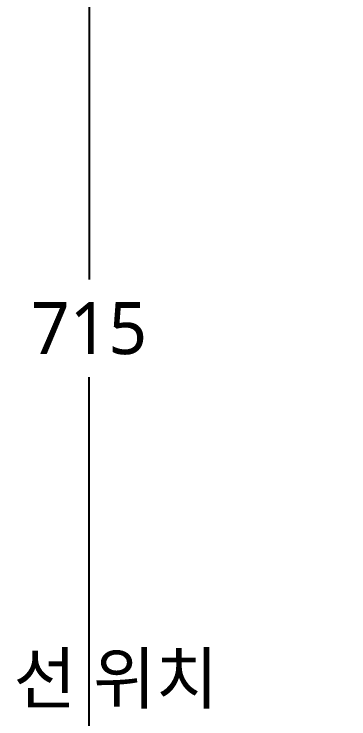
# Model space of a CAD drawing. Extents: x 229 to 3329, y -2295 to -195.
# Drawn here: x 808.7 to 969.7, y -1631.9 to -1293.2 of the extents above; entities that cross this region are included whole.
import ezdxf

# ---------------------------------------------------------------- set-up
doc = ezdxf.new("R2010")
doc.units = 0
doc.header["$LTSCALE"] = 500
doc.header["$MEASUREMENT"] = 0
doc.layers.get('DEFPOINTS').update_dxf_attribs({"linetype": 'CONTINUOUS'})
doc.layers.add('1', color=1, linetype='CONTINUOUS')
doc.layers.add('3', color=3, linetype='CONTINUOUS')
doc.styles.get("Standard").update_dxf_attribs({"font": 'NanumGothic.ttf'})
doc.dimstyles.get("Standard").update_dxf_attribs({"dimtxt": 2.5, "dimasz": 2, "dimexe": 2, "dimexo": 1, "dimgap": 2, "dimtad": 1, "dimdec": 0, "dimlfac": 10, "dimrnd": 1, "dimzin": 0, "dimdsep": 46, "dimtxsty": 'Standard', "dimcen": 0, "dimclrt": 2, "dimadec": 0, "dimazin": 0, "dimtfac": 1, "dimtdec": 0, "dimtofl": 0, "dimtmove": 0, "dimatfit": 3, "dimfxl": 0, "dimtolj": 1, "dimtzin": 0, "dimarcsym": 0})
doc.dimstyles.new('Standard$0', dxfattribs={"dimtxt": 0.18, "dimasz": 0.18, "dimexe": 0.18, "dimexo": 0.0625, "dimgap": 0.09, "dimtad": 0, "dimtih": 1, "dimtoh": 1, "dimdec": 4, "dimzin": 0, "dimdsep": 46, "dimtxsty": 'Standard', "dimcen": 0.09, "dimadec": 0, "dimazin": 0, "dimtfac": 1, "dimtdec": 4, "dimtofl": 0, "dimtmove": 0, "dimatfit": 3, "dimfxl": 0, "dimtolj": 1, "dimtzin": 0, "dimarcsym": 0})

# ---------------------------------------------------------------- blocks, each defined once
blk = doc.blocks.new('*D44')
at = {"layer": '1', "color": 3, "lineweight": -2}
for p, q in [((1119.86, -1086.79), (834.74, -1086.79)), ((844.74, -1106.79), (844.74, -1420.82)), ((844.74, -1781.79), (844.74, -1467.76)), ((1019.79, -1801.79), (834.74, -1801.79))]:
    blk.add_line(p, q, dxfattribs=at)
at = {"layer": '1', "color": 3}
for points in [[(841.41, -1106.79), (848.08, -1106.79), (844.74, -1086.79)], [(841.41, -1781.79), (848.08, -1781.79), (844.74, -1801.79)]]:
    blk.add_solid(points, dxfattribs=at)
at = {"layer": 'DEFPOINTS', "color": 0}
for p in [(1129.86, -1086.79), (844.74, -1801.79), (1029.79, -1801.79)]:
    blk.add_point(p, dxfattribs=at)
at = {"layer": '1', "color": 0, "insert": (844.74, -1444.29), "char_height": 25, "attachment_point": 5}
blk.add_mtext('\\A1;715', dxfattribs=at)

msp = doc.modelspace()

# ---------------------------------------------------------------- texts
at = {"layer": '3', "color": 2, "insert": (906.92374, -1626.95031), "char_height": 24, "attachment_point": 9}
msp.add_mtext('\\A1;전기 배선 위치', dxfattribs=at)

# ---------------------------------------------------------------- dimensions: what is measured, and where the dimension line sits
at = {"layer": '1', "color": 2}
dim = msp.add_linear_dim(base=(844.74314, -1801.79023), p1=(1129.85848, -1086.79023), p2=(1029.79265, -1801.79023), angle=90, dimstyle='Standard$0', override={"dimtxt": 25, "dimasz": 20, "dimexe": 10, "dimexo": 10, "dimgap": 10, "dimdec": 0, "dimzin": 8, "dimclrd": 3, "dimclre": 3, "dimtofl": 1, "dimarcsym": 1}, dxfattribs=at)
dim.commit()
dim.dimension.update_dxf_attribs({"geometry": '*D44', "text_midpoint": (844.74314, -1444.2903), "dimtype": 160})

# ---------------------------------------------------------------- leaders
msp.add_leader([(1029.09656, -1328.00805), (800.87433, -1159.62077), (664.49203, -1159.62077)], dimstyle='Standard', override={"dimtxt": 25, "dimasz": 20, "dimexe": 10, "dimexo": 10, "dimgap": 10, "dimtad": 0, "dimtoh": 1, "dimlfac": 1, "dimzin": 8, "dimclrd": 3, "dimclre": 3, "dimtofl": 1, "dimarcsym": 1}, dxfattribs=at)

doc.saveas('drawing.dxf')
